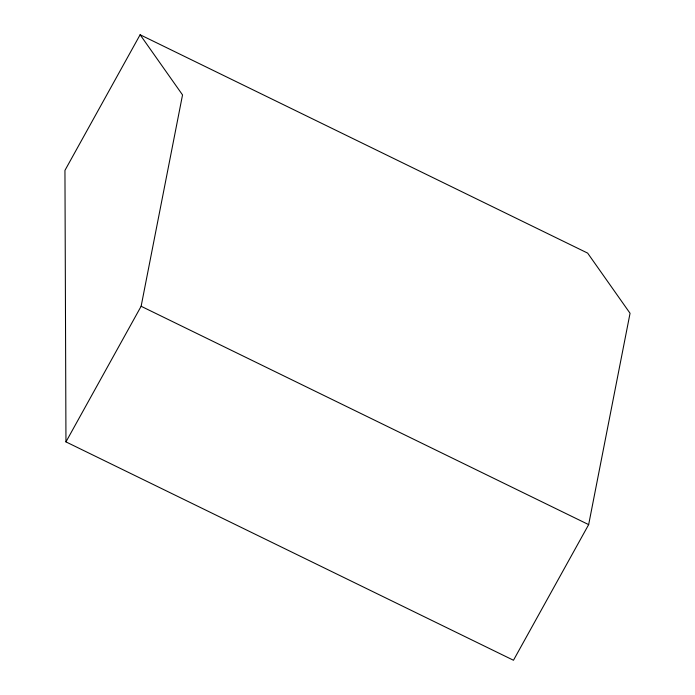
<?xml version="1.0" encoding="UTF-8"?>
<svg xmlns="http://www.w3.org/2000/svg" width="695" height="695" viewBox="0 0 695 695"><rect width="100%" height="100%" fill="white"/><g stroke="black" fill="none" stroke-linecap="round" stroke-linejoin="round"><path stroke-width="1.04" d="M65.956 441.89L141.128 306.269L182.533 94.911L140.121 34.75L64.948 170.379L65.956 441.89L513.475 660.25L588.656 524.621L630.052 313.271L587.649 253.11L140.121 34.75M141.128 306.269L588.656 524.621"/></g></svg>
